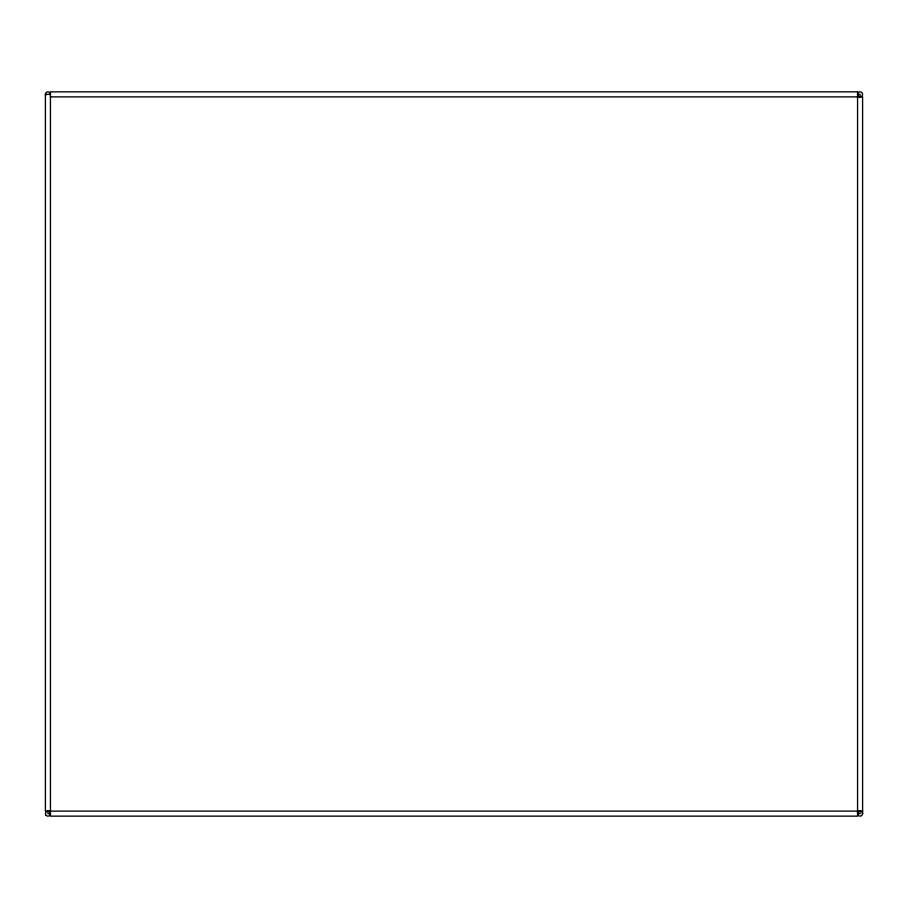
<?xml version="1.0" encoding="UTF-8"?>
<svg xmlns="http://www.w3.org/2000/svg" width="908" height="908" viewBox="0 0 908 908"><rect width="100%" height="100%" fill="white"/><g stroke="black" fill="none" stroke-linecap="round" stroke-linejoin="round"><path stroke-width="1.36" d="M50.439 94.364L45.4 94.364L45.4 811.116L862.6 811.116M857.561 94.364L860.08 94.364L860.08 96.884M50.349 96.884L862.6 96.884L862.6 813.636A2.52 2.52 0 0 1 858.82 815.815A2.52 2.52 0 0 1 858.82 811.446A2.52 2.52 0 0 1 862.6 813.636L862.26 813.636M50.439 813.636L47.92 813.636L47.92 811.116M857.561 813.636L860.08 813.636L860.08 811.116M45.74 95.624A2.52 2.52 0 0 1 47.591 91.867A2.52 2.52 0 0 1 50.349 95.022M857.561 91.856L50.439 91.856L50.439 816.144L857.561 816.144L857.561 91.856M46.138 815.407A2.52 2.52 0 0 0 50.349 814.283A2.52 2.52 0 0 0 47.261 811.196A2.52 2.52 0 0 0 46.138 815.407M858.82 96.554A2.52 2.52 0 0 0 862.6 94.364A2.52 2.52 0 0 0 858.82 92.185A2.52 2.52 0 0 0 858.82 96.554"/></g></svg>
